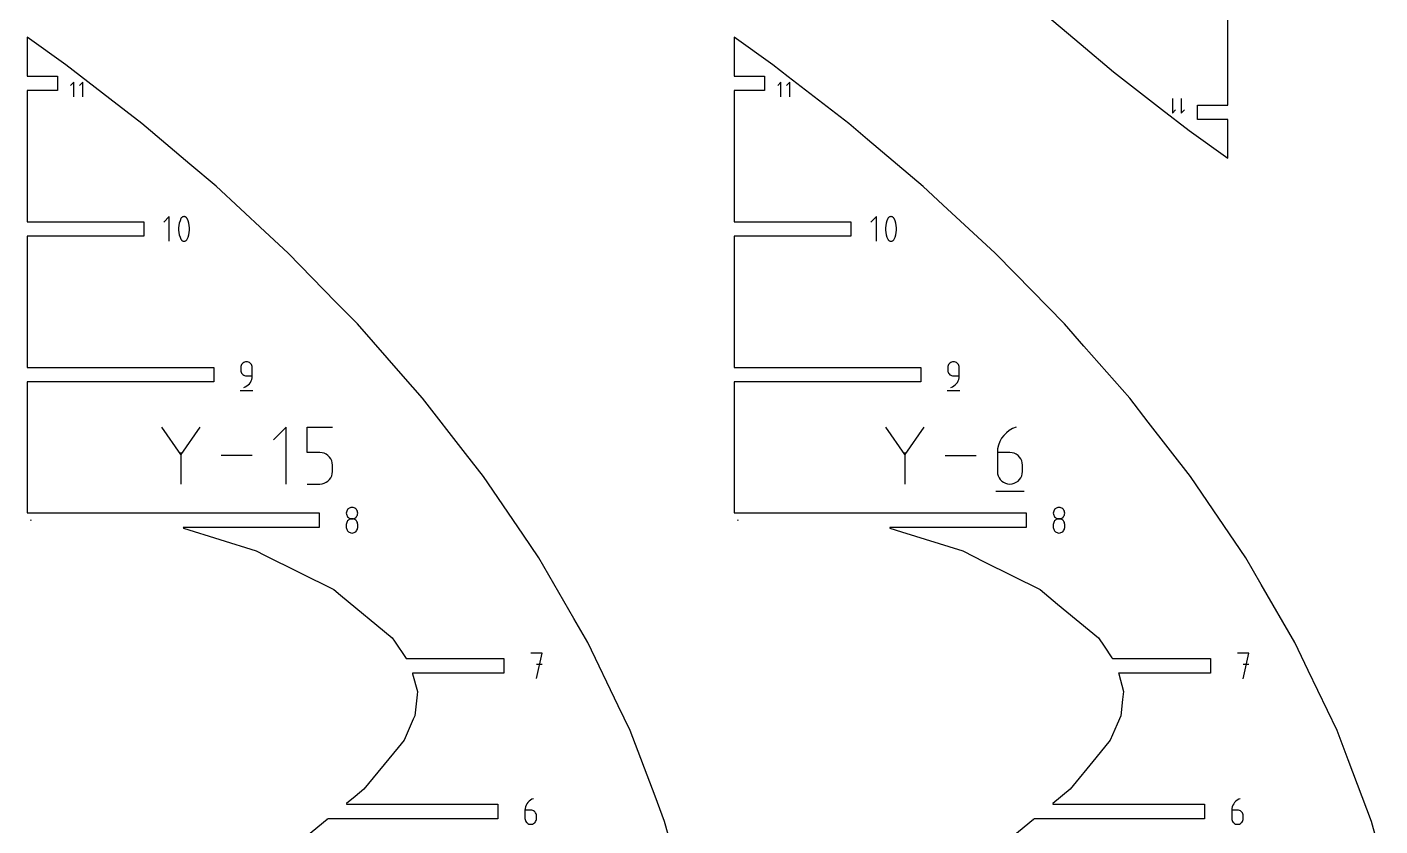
# Model space of a CAD drawing. Extents: x 0 to 800, y 0 to 1200.
# Drawn here: x 399.1 to 610.2, y 828.7 to 953.3 of the extents above; entities that cross this region are included whole.
import ezdxf

# ---------------------------------------------------------------- set-up
doc = ezdxf.new("R2010")
doc.units = 0
doc.header["$MEASUREMENT"] = 0
doc.layers.add('annotation', color=7, linetype='Continuous')
doc.layers.add('boundary', color=7, linetype='Continuous')

msp = doc.modelspace()

# ---------------------------------------------------------------- linework, layer by layer
at = {"layer": 'annotation', "color": 1}
for p, q in [((406.41, 944.71), (405.9, 944.2)), ((406.41, 942.42), (406.41, 944.71)), ((407.78, 944.71), (407.27, 944.2)), ((407.78, 942.42), (407.78, 944.71)), ((516.73, 944.71), (516.22, 944.2)), ((516.73, 942.42), (516.73, 944.71)), ((518.1, 944.71), (517.59, 944.2)), ((518.1, 942.42), (518.1, 944.71)), ((577.8, 942.19), (577.8, 939.9)), ((579.17, 942.19), (579.17, 939.9)), ((577.8, 939.9), (578.31, 940.41)), ((579.17, 939.9), (579.68, 940.41)), ((421.29, 923.76), (420.44, 922.91)), ((421.29, 919.91), (421.29, 923.76)), ((422.85, 922.75), (422.77, 922.39)), ((422.96, 923.11), (422.85, 922.75)), ((423.11, 923.46), (422.96, 923.11)), ((423.15, 923.54), (423.11, 923.46)), ((423.11, 923.46), (423.11, 923.46)), ((423.22, 923.61), (423.15, 923.54)), ((423.29, 923.67), (423.22, 923.61)), ((423.37, 923.71), (423.29, 923.67)), ((423.46, 923.74), (423.37, 923.71)), ((423.55, 923.76), (423.46, 923.74)), ((423.64, 923.75), (423.55, 923.76)), ((423.73, 923.74), (423.64, 923.75)), ((423.82, 923.7), (423.73, 923.74)), ((423.85, 923.68), (423.82, 923.7)), ((423.82, 923.7), (423.82, 923.7)), ((423.89, 923.66), (423.85, 923.68)), ((423.92, 923.64), (423.89, 923.66)), ((423.95, 923.61), (423.92, 923.64)), ((423.98, 923.59), (423.95, 923.61)), ((424, 923.56), (423.98, 923.59)), ((424.03, 923.53), (424, 923.56)), ((424.05, 923.49), (424.03, 923.53)), ((424.07, 923.46), (424.05, 923.49)), ((424.22, 923.11), (424.07, 923.46)), ((424.07, 923.46), (424.07, 923.46)), ((424.33, 922.75), (424.22, 923.11)), ((424.4, 922.39), (424.33, 922.75)), ((531.61, 923.76), (530.75, 922.9)), ((531.61, 919.91), (531.61, 923.76)), ((533.16, 922.75), (533.09, 922.39)), ((533.27, 923.11), (533.16, 922.75)), ((533.42, 923.46), (533.27, 923.11)), ((533.47, 923.54), (533.42, 923.46)), ((533.42, 923.46), (533.42, 923.46)), ((533.53, 923.61), (533.47, 923.54)), ((533.6, 923.67), (533.53, 923.61)), ((533.68, 923.71), (533.6, 923.67)), ((533.77, 923.74), (533.68, 923.71)), ((533.86, 923.75), (533.77, 923.74)), ((533.95, 923.75), (533.86, 923.75)), ((534.04, 923.74), (533.95, 923.75)), ((534.13, 923.7), (534.04, 923.74)), ((534.17, 923.68), (534.13, 923.7)), ((534.13, 923.7), (534.13, 923.7)), ((534.2, 923.66), (534.17, 923.68)), ((534.23, 923.64), (534.2, 923.66)), ((534.26, 923.61), (534.23, 923.64)), ((534.29, 923.59), (534.26, 923.61)), ((534.32, 923.56), (534.29, 923.59)), ((534.34, 923.52), (534.32, 923.56)), ((534.36, 923.49), (534.34, 923.52)), ((534.38, 923.46), (534.36, 923.49)), ((534.53, 923.11), (534.38, 923.46)), ((534.38, 923.46), (534.38, 923.46)), ((534.64, 922.75), (534.53, 923.11)), ((534.71, 922.39), (534.64, 922.75)), ((422.77, 922.39), (422.74, 922.02)), ((422.74, 922.02), (422.74, 921.65)), ((422.74, 921.65), (422.77, 921.28)), ((422.77, 921.28), (422.85, 920.92)), ((422.85, 920.92), (422.96, 920.56)), ((422.96, 920.56), (423.11, 920.21)), ((424.07, 920.21), (424.22, 920.56)), ((424.22, 920.56), (424.33, 920.92)), ((424.33, 920.92), (424.4, 921.28)), ((424.44, 922.02), (424.4, 922.39)), ((424.4, 921.28), (424.44, 921.65)), ((424.44, 921.65), (424.44, 922.02)), ((533.09, 922.39), (533.05, 922.02)), ((533.05, 922.02), (533.05, 921.65)), ((533.05, 921.65), (533.09, 921.28)), ((533.09, 921.28), (533.16, 920.92)), ((533.16, 920.92), (533.27, 920.56)), ((533.27, 920.56), (533.42, 920.21)), ((534.38, 920.21), (534.53, 920.56)), ((534.53, 920.56), (534.64, 920.91)), ((534.64, 920.91), (534.71, 921.28)), ((534.75, 922.02), (534.71, 922.39)), ((534.71, 921.28), (534.75, 921.65)), ((534.75, 921.65), (534.75, 922.02)), ((423.11, 920.21), (423.11, 920.21)), ((423.11, 920.21), (423.12, 920.18)), ((423.12, 920.18), (423.15, 920.14)), ((423.15, 920.14), (423.17, 920.11)), ((423.17, 920.11), (423.19, 920.08)), ((423.19, 920.08), (423.22, 920.05)), ((423.22, 920.05), (423.25, 920.03)), ((423.25, 920.03), (423.28, 920)), ((423.28, 920), (423.32, 919.98)), ((423.32, 919.98), (423.35, 919.96)), ((423.35, 919.96), (423.35, 919.96)), ((423.35, 919.96), (423.44, 919.93)), ((423.44, 919.93), (423.54, 919.91)), ((423.54, 919.91), (423.63, 919.91)), ((423.63, 919.91), (423.72, 919.93)), ((423.72, 919.93), (423.8, 919.96)), ((423.8, 919.96), (423.88, 920)), ((423.88, 920), (423.96, 920.06)), ((423.96, 920.06), (424.02, 920.13)), ((424.02, 920.13), (424.07, 920.21)), ((424.07, 920.21), (424.07, 920.21)), ((533.42, 920.21), (533.42, 920.21)), ((533.42, 920.21), (533.44, 920.18)), ((533.44, 920.18), (533.46, 920.14)), ((533.46, 920.14), (533.48, 920.11)), ((533.48, 920.11), (533.51, 920.08)), ((533.51, 920.08), (533.54, 920.05)), ((533.54, 920.05), (533.57, 920.03)), ((533.57, 920.03), (533.6, 920)), ((533.6, 920), (533.63, 919.98)), ((533.63, 919.98), (533.67, 919.96)), ((533.67, 919.96), (533.67, 919.96)), ((533.67, 919.96), (533.76, 919.93)), ((533.76, 919.93), (533.85, 919.91)), ((533.85, 919.91), (533.94, 919.91)), ((533.94, 919.91), (534.03, 919.93)), ((534.03, 919.93), (534.12, 919.96)), ((534.12, 919.96), (534.2, 920)), ((534.2, 920), (534.27, 920.06)), ((534.27, 920.06), (534.33, 920.13)), ((534.33, 920.13), (534.38, 920.21)), ((534.38, 920.21), (534.38, 920.21)), ((432.47, 900.38), (432.46, 900.22)), ((432.46, 900.22), (432.46, 899.78)), ((432.46, 899.78), (432.46, 899.78)), ((432.46, 899.78), (432.47, 899.62)), ((432.51, 900.53), (432.47, 900.38)), ((432.47, 899.62), (432.51, 899.47)), ((432.58, 900.67), (432.51, 900.53)), ((432.51, 899.47), (432.58, 899.33)), ((432.66, 900.79), (432.58, 900.67)), ((432.58, 899.33), (432.66, 899.2)), ((432.77, 900.9), (432.66, 900.79)), ((432.9, 900.99), (432.77, 900.9)), ((433.03, 901.05), (432.9, 900.99)), ((433.18, 901.1), (433.03, 901.05)), ((433.34, 901.11), (433.18, 901.1)), ((433.5, 901.1), (433.34, 901.11)), ((433.34, 901.11), (433.34, 901.11)), ((433.65, 901.05), (433.5, 901.1)), ((433.79, 900.99), (433.65, 901.05)), ((433.92, 900.9), (433.79, 900.99)), ((434.02, 900.79), (433.92, 900.9)), ((434.11, 900.67), (434.02, 900.79)), ((434.18, 900.53), (434.11, 900.67)), ((434.22, 900.38), (434.18, 900.53)), ((434.23, 900.22), (434.22, 900.38)), ((434.23, 898.89), (434.23, 900.22)), ((434.23, 900.22), (434.23, 900.22)), ((542.78, 900.38), (542.77, 900.22)), ((542.77, 900.22), (542.77, 899.77)), ((542.77, 899.77), (542.77, 899.77)), ((542.77, 899.77), (542.78, 899.61)), ((542.82, 900.53), (542.78, 900.38)), ((542.78, 899.61), (542.82, 899.46)), ((542.89, 900.67), (542.82, 900.53)), ((542.82, 899.46), (542.89, 899.33)), ((542.98, 900.79), (542.89, 900.67)), ((542.89, 899.33), (542.98, 899.2)), ((543.08, 900.9), (542.98, 900.79)), ((543.21, 900.99), (543.08, 900.9)), ((543.35, 901.05), (543.21, 900.99)), ((543.5, 901.09), (543.35, 901.05)), ((543.66, 901.11), (543.5, 901.09)), ((543.82, 901.09), (543.66, 901.11)), ((543.66, 901.11), (543.66, 901.11)), ((543.97, 901.05), (543.82, 901.09)), ((544.1, 900.99), (543.97, 901.05)), ((544.23, 900.9), (544.1, 900.99)), ((544.34, 900.79), (544.23, 900.9)), ((544.42, 900.67), (544.34, 900.79)), ((544.49, 900.53), (544.42, 900.67)), ((544.53, 900.38), (544.49, 900.53)), ((544.54, 900.22), (544.53, 900.38)), ((544.54, 898.89), (544.54, 900.22)), ((544.54, 900.22), (544.54, 900.22)), ((432.66, 899.2), (432.77, 899.1)), ((432.77, 899.1), (432.9, 899.01)), ((432.9, 899.01), (433.03, 898.94)), ((432.9, 897.11), (433.15, 897.2)), ((433.03, 898.94), (433.18, 898.9)), ((433.15, 897.2), (433.39, 897.33)), ((433.18, 898.9), (433.34, 898.89)), ((433.34, 898.89), (434.23, 898.89)), ((433.39, 897.33), (433.6, 897.49)), ((433.6, 897.49), (433.78, 897.67)), ((433.78, 897.67), (433.94, 897.88)), ((433.94, 897.88), (434.06, 898.11)), ((434.06, 898.11), (434.15, 898.36)), ((434.15, 898.36), (434.21, 898.62)), ((434.21, 898.62), (434.23, 898.89)), ((542.98, 899.2), (543.08, 899.09)), ((543.08, 899.09), (543.21, 899.01)), ((543.21, 899.01), (543.35, 898.94)), ((543.21, 897.11), (543.47, 897.2)), ((543.35, 898.94), (543.5, 898.9)), ((543.47, 897.2), (543.7, 897.33)), ((543.5, 898.9), (543.66, 898.89)), ((543.66, 898.89), (544.54, 898.89)), ((543.7, 897.33), (543.91, 897.49)), ((543.91, 897.49), (544.09, 897.67)), ((544.09, 897.67), (544.25, 897.88)), ((544.25, 897.88), (544.37, 898.11)), ((544.37, 898.11), (544.47, 898.36)), ((544.47, 898.36), (544.52, 898.62)), ((544.52, 898.62), (544.54, 898.89)), ((432.34, 896.61), (434.34, 896.61)), ((432.9, 897.11), (432.9, 897.11)), ((542.66, 896.61), (544.66, 896.61)), ((543.21, 897.11), (543.21, 897.11)), ((423.1, 886.61), (420.15, 890.88)), ((426.06, 890.88), (423.1, 886.61)), ((439.5, 890.88), (437.53, 888.91)), ((439.5, 882.03), (439.5, 890.88)), ((442.82, 886.94), (442.82, 890.88)), ((442.82, 890.88), (446.75, 890.88)), ((536.06, 886.61), (533.11, 890.88)), ((539.01, 890.88), (536.06, 886.61)), ((553.44, 890.88), (552.88, 890.67)), ((553.44, 890.88), (553.44, 890.88)), ((551.14, 889.16), (550.86, 888.66)), ((551.49, 889.62), (551.14, 889.16)), ((551.9, 890.03), (551.49, 889.62)), ((552.36, 890.38), (551.9, 890.03)), ((552.88, 890.67), (552.36, 890.38)), ((423.1, 886.96), (423.1, 882.03)), ((444.78, 886.94), (442.82, 886.94)), ((445.14, 886.91), (444.78, 886.94)), ((445.47, 886.82), (445.14, 886.91)), ((445.78, 886.67), (445.47, 886.82)), ((446.05, 886.48), (445.78, 886.67)), ((536.06, 886.95), (536.06, 882.03)), ((550.53, 887.54), (550.49, 886.94)), ((550.49, 886.94), (550.49, 884)), ((552.45, 886.94), (550.49, 886.94)), ((550.66, 888.11), (550.53, 887.54)), ((550.86, 888.66), (550.66, 888.11)), ((552.81, 886.91), (552.45, 886.94)), ((553.14, 886.82), (552.81, 886.91)), ((553.45, 886.67), (553.14, 886.82)), ((553.72, 886.48), (553.45, 886.67)), ((434.22, 886.46), (429.38, 886.46)), ((446.29, 886.24), (446.05, 886.48)), ((446.48, 885.97), (446.29, 886.24)), ((446.63, 885.66), (446.48, 885.97)), ((446.72, 885.33), (446.63, 885.66)), ((446.75, 884.98), (446.72, 885.33)), ((446.75, 884), (446.75, 884.98)), ((446.75, 884.98), (446.75, 884.98)), ((547.17, 886.45), (542.33, 886.45)), ((553.96, 886.24), (553.72, 886.48)), ((554.15, 885.97), (553.96, 886.24)), ((554.3, 885.66), (554.15, 885.97)), ((554.39, 885.33), (554.3, 885.66)), ((554.42, 884.98), (554.39, 885.33)), ((554.42, 884), (554.42, 884.98)), ((554.42, 884.98), (554.42, 884.98)), ((445.78, 882.3), (446.05, 882.49)), ((446.05, 882.49), (446.29, 882.73)), ((446.29, 882.73), (446.48, 883.01)), ((446.48, 883.01), (446.63, 883.31)), ((446.63, 883.31), (446.72, 883.64)), ((446.72, 883.64), (446.75, 884)), ((550.49, 884), (550.49, 884)), ((550.49, 884), (550.52, 883.64)), ((550.52, 883.64), (550.61, 883.31)), ((550.61, 883.31), (550.76, 883)), ((550.76, 883), (550.95, 882.73)), ((550.95, 882.73), (551.19, 882.49)), ((551.19, 882.49), (551.46, 882.3)), ((553.45, 882.3), (553.72, 882.49)), ((553.72, 882.49), (553.96, 882.73)), ((553.96, 882.73), (554.15, 883)), ((554.15, 883), (554.3, 883.31)), ((554.3, 883.31), (554.39, 883.64)), ((554.39, 883.64), (554.42, 884)), ((442.82, 882.03), (444.78, 882.03)), ((444.78, 882.03), (445.14, 882.06)), ((444.78, 882.03), (444.78, 882.03)), ((445.14, 882.06), (445.47, 882.15)), ((445.47, 882.15), (445.78, 882.3)), ((550.24, 880.92), (554.67, 880.92)), ((551.46, 882.3), (551.77, 882.15)), ((551.77, 882.15), (552.1, 882.06)), ((552.1, 882.06), (552.45, 882.03)), ((552.45, 882.03), (552.81, 882.06)), ((552.45, 882.03), (552.45, 882.03)), ((552.81, 882.06), (553.14, 882.15)), ((553.14, 882.15), (553.45, 882.3)), ((449.23, 878.17), (449.12, 878.06)), ((449.35, 878.26), (449.23, 878.17)), ((449.49, 878.32), (449.35, 878.26)), ((449.64, 878.36), (449.49, 878.32)), ((449.8, 878.38), (449.64, 878.36)), ((449.96, 878.36), (449.8, 878.38)), ((449.8, 878.38), (449.8, 878.38)), ((450.11, 878.32), (449.96, 878.36)), ((450.25, 878.26), (450.11, 878.32)), ((450.37, 878.17), (450.25, 878.26)), ((450.48, 878.06), (450.37, 878.17)), ((559.54, 878.17), (559.43, 878.06)), ((559.67, 878.26), (559.54, 878.17)), ((559.8, 878.32), (559.67, 878.26)), ((559.95, 878.36), (559.8, 878.32)), ((560.11, 878.38), (559.95, 878.36)), ((560.27, 878.36), (560.11, 878.38)), ((560.11, 878.38), (560.11, 878.38)), ((560.42, 878.32), (560.27, 878.36)), ((560.56, 878.26), (560.42, 878.32)), ((560.69, 878.17), (560.56, 878.26)), ((560.79, 878.06), (560.69, 878.17)), ((399.68, 876.41), (399.67, 876.41)), ((399.67, 876.41), (399.67, 876.41)), ((399.67, 876.41), (399.67, 876.41)), ((399.67, 876.41), (399.67, 876.41)), ((399.67, 876.41), (399.67, 876.4)), ((399.67, 876.4), (399.67, 876.4)), ((399.67, 876.4), (399.67, 876.4)), ((399.67, 876.4), (399.67, 876.4)), ((399.67, 876.4), (399.67, 876.4)), ((399.67, 876.4), (399.67, 876.39)), ((399.67, 876.39), (399.67, 876.39)), ((399.67, 876.39), (399.67, 876.39)), ((399.67, 876.39), (399.68, 876.39)), ((399.68, 876.38), (399.67, 876.38)), ((399.67, 876.38), (399.67, 876.38)), ((399.67, 876.38), (399.67, 876.38)), ((399.67, 876.38), (399.67, 876.38)), ((399.67, 876.38), (399.67, 876.37)), ((399.67, 876.37), (399.67, 876.37)), ((399.67, 876.37), (399.67, 876.36)), ((399.67, 876.36), (399.67, 876.36)), ((399.67, 876.36), (399.67, 876.36)), ((399.67, 876.36), (399.67, 876.36)), ((399.67, 876.36), (399.67, 876.36)), ((399.67, 876.36), (399.67, 876.35)), ((399.67, 876.35), (399.67, 876.35)), ((399.67, 876.35), (399.68, 876.35)), ((399.69, 876.42), (399.68, 876.42)), ((399.68, 876.42), (399.68, 876.42)), ((399.68, 876.42), (399.68, 876.42)), ((399.68, 876.42), (399.68, 876.42)), ((399.68, 876.42), (399.68, 876.41)), ((399.69, 876.39), (399.68, 876.39)), ((399.68, 876.39), (399.68, 876.39)), ((399.68, 876.39), (399.68, 876.39)), ((399.68, 876.39), (399.68, 876.39)), ((399.68, 876.39), (399.68, 876.38)), ((399.68, 876.39), (399.68, 876.39)), ((399.68, 876.39), (399.68, 876.39)), ((399.68, 876.39), (399.68, 876.39)), ((399.68, 876.39), (399.68, 876.39)), ((399.68, 876.39), (399.69, 876.39)), ((399.68, 876.35), (399.68, 876.35)), ((399.68, 876.35), (399.68, 876.35)), ((399.68, 876.35), (399.68, 876.35)), ((399.68, 876.35), (399.68, 876.35)), ((399.68, 876.35), (399.69, 876.35)), ((399.69, 876.41), (399.69, 876.42)), ((399.69, 876.42), (399.69, 876.42)), ((399.7, 876.41), (399.69, 876.41)), ((399.69, 876.41), (399.69, 876.41)), ((399.69, 876.38), (399.69, 876.39)), ((399.69, 876.39), (399.69, 876.39)), ((399.69, 876.39), (399.69, 876.39)), ((399.69, 876.39), (399.69, 876.39)), ((399.69, 876.39), (399.69, 876.39)), ((399.69, 876.39), (399.7, 876.39)), ((399.7, 876.38), (399.69, 876.38)), ((399.69, 876.38), (399.69, 876.38)), ((399.69, 876.35), (399.69, 876.35)), ((399.69, 876.35), (399.69, 876.35)), ((399.69, 876.35), (399.69, 876.35)), ((399.69, 876.35), (399.7, 876.35)), ((399.7, 876.4), (399.7, 876.41)), ((399.7, 876.41), (399.7, 876.41)), ((399.7, 876.41), (399.7, 876.41)), ((399.7, 876.4), (399.7, 876.4)), ((399.7, 876.4), (399.7, 876.4)), ((399.7, 876.39), (399.7, 876.4)), ((399.7, 876.4), (399.7, 876.4)), ((399.7, 876.4), (399.7, 876.4)), ((399.7, 876.39), (399.7, 876.39)), ((399.7, 876.37), (399.7, 876.38)), ((399.7, 876.38), (399.7, 876.38)), ((399.7, 876.38), (399.7, 876.38)), ((399.7, 876.36), (399.7, 876.37)), ((399.7, 876.37), (399.7, 876.37)), ((399.7, 876.37), (399.7, 876.37)), ((399.7, 876.35), (399.7, 876.36)), ((399.7, 876.36), (399.7, 876.36)), ((399.7, 876.36), (399.7, 876.36)), ((399.7, 876.36), (399.7, 876.36)), ((448.93, 877.65), (448.91, 877.49)), ((448.91, 877.49), (448.91, 877.49)), ((448.91, 877.49), (448.93, 877.33)), ((448.97, 877.8), (448.93, 877.65)), ((448.93, 877.33), (448.97, 877.18)), ((449.04, 877.94), (448.97, 877.8)), ((448.97, 877.18), (449.04, 877.04)), ((449.04, 876.16), (448.97, 876.02)), ((449.12, 878.06), (449.04, 877.94)), ((449.04, 877.04), (449.12, 876.92)), ((449.12, 876.28), (449.04, 876.16)), ((449.12, 876.92), (449.23, 876.81)), ((449.23, 876.39), (449.12, 876.28)), ((449.23, 876.81), (449.35, 876.72)), ((449.35, 876.48), (449.23, 876.39)), ((449.35, 876.72), (449.49, 876.66)), ((449.49, 876.55), (449.35, 876.48)), ((449.49, 876.66), (449.64, 876.62)), ((449.64, 876.59), (449.49, 876.55)), ((449.64, 876.62), (449.8, 876.6)), ((449.8, 876.6), (449.64, 876.59)), ((449.8, 876.6), (449.96, 876.62)), ((449.96, 876.59), (449.8, 876.6)), ((449.8, 876.6), (449.8, 876.6)), ((449.8, 876.6), (449.8, 876.6)), ((449.96, 876.62), (450.11, 876.66)), ((450.11, 876.55), (449.96, 876.59)), ((450.11, 876.66), (450.25, 876.72)), ((450.25, 876.48), (450.11, 876.55)), ((450.25, 876.72), (450.37, 876.81)), ((450.37, 876.39), (450.25, 876.48)), ((450.37, 876.81), (450.48, 876.92)), ((450.48, 876.28), (450.37, 876.39)), ((450.57, 877.94), (450.48, 878.06)), ((450.48, 876.92), (450.57, 877.04)), ((450.57, 876.16), (450.48, 876.28)), ((450.63, 877.8), (450.57, 877.94)), ((450.57, 877.04), (450.63, 877.18)), ((450.63, 876.02), (450.57, 876.16)), ((450.68, 877.65), (450.63, 877.8)), ((450.63, 877.18), (450.68, 877.33)), ((450.69, 877.49), (450.68, 877.65)), ((450.68, 877.33), (450.69, 877.49)), ((450.69, 877.49), (450.69, 877.49)), ((509.99, 876.41), (509.98, 876.41)), ((509.98, 876.41), (509.98, 876.41)), ((509.98, 876.41), (509.98, 876.41)), ((509.98, 876.41), (509.98, 876.4)), ((509.98, 876.4), (509.98, 876.4)), ((509.98, 876.4), (509.98, 876.4)), ((509.98, 876.4), (509.98, 876.4)), ((509.98, 876.4), (509.98, 876.4)), ((509.98, 876.4), (509.98, 876.39)), ((509.98, 876.39), (509.98, 876.39)), ((509.98, 876.39), (509.99, 876.39)), ((509.99, 876.38), (509.98, 876.38)), ((509.98, 876.38), (509.98, 876.38)), ((509.98, 876.38), (509.98, 876.38)), ((509.98, 876.38), (509.98, 876.37)), ((509.98, 876.37), (509.98, 876.37)), ((509.98, 876.37), (509.98, 876.36)), ((509.98, 876.36), (509.98, 876.36)), ((509.98, 876.36), (509.98, 876.36)), ((509.98, 876.36), (509.98, 876.36)), ((509.98, 876.36), (509.98, 876.36)), ((509.98, 876.36), (509.98, 876.35)), ((509.98, 876.35), (509.99, 876.35)), ((510, 876.42), (509.99, 876.42)), ((509.99, 876.42), (509.99, 876.41)), ((509.99, 876.41), (509.99, 876.41)), ((509.99, 876.41), (509.99, 876.41)), ((510, 876.39), (509.99, 876.39)), ((509.99, 876.39), (509.99, 876.38)), ((509.99, 876.39), (509.99, 876.39)), ((509.99, 876.39), (509.99, 876.39)), ((509.99, 876.39), (509.99, 876.39)), ((509.99, 876.39), (510, 876.39)), ((509.99, 876.38), (509.99, 876.38)), ((509.99, 876.38), (509.99, 876.38)), ((509.99, 876.35), (509.99, 876.35)), ((509.99, 876.35), (509.99, 876.35)), ((509.99, 876.35), (509.99, 876.35)), ((509.99, 876.35), (510, 876.35)), ((510, 876.41), (510, 876.42)), ((510, 876.42), (510, 876.42)), ((510, 876.42), (510, 876.42)), ((510.01, 876.41), (510, 876.41)), ((510, 876.41), (510, 876.41)), ((510, 876.38), (510, 876.39)), ((510, 876.39), (510, 876.39)), ((510, 876.39), (510, 876.39)), ((510, 876.39), (510, 876.39)), ((510, 876.39), (510, 876.39)), ((510, 876.39), (510, 876.39)), ((510, 876.39), (510, 876.39)), ((510, 876.39), (510.01, 876.39)), ((510.01, 876.38), (510, 876.38)), ((510, 876.38), (510, 876.38)), ((510, 876.35), (510, 876.35)), ((510, 876.35), (510, 876.35)), ((510, 876.35), (510, 876.35)), ((510, 876.35), (510, 876.35)), ((510, 876.35), (510.01, 876.35)), ((510.01, 876.4), (510.01, 876.41)), ((510.01, 876.41), (510.01, 876.41)), ((510.01, 876.41), (510.01, 876.41)), ((510.01, 876.41), (510.01, 876.41)), ((510.01, 876.4), (510.01, 876.4)), ((510.01, 876.4), (510.01, 876.4)), ((510.01, 876.39), (510.01, 876.4)), ((510.01, 876.4), (510.01, 876.4)), ((510.01, 876.4), (510.01, 876.4)), ((510.01, 876.39), (510.01, 876.39)), ((510.01, 876.39), (510.01, 876.39)), ((510.01, 876.37), (510.01, 876.38)), ((510.01, 876.38), (510.01, 876.38)), ((510.01, 876.38), (510.01, 876.38)), ((510.01, 876.38), (510.01, 876.38)), ((510.01, 876.36), (510.01, 876.37)), ((510.01, 876.37), (510.01, 876.37)), ((510.01, 876.37), (510.01, 876.37)), ((510.01, 876.35), (510.01, 876.36)), ((510.01, 876.36), (510.01, 876.36)), ((510.01, 876.36), (510.01, 876.36)), ((510.01, 876.36), (510.01, 876.36)), ((510.01, 876.35), (510.01, 876.35)), ((559.24, 877.65), (559.22, 877.49)), ((559.22, 877.49), (559.22, 877.49)), ((559.22, 877.49), (559.24, 877.33)), ((559.28, 877.8), (559.24, 877.65)), ((559.24, 877.33), (559.28, 877.18)), ((559.35, 877.94), (559.28, 877.8)), ((559.28, 877.18), (559.35, 877.04)), ((559.35, 876.16), (559.28, 876.02)), ((559.43, 878.06), (559.35, 877.94)), ((559.35, 877.04), (559.43, 876.92)), ((559.43, 876.28), (559.35, 876.16)), ((559.43, 876.92), (559.54, 876.81)), ((559.54, 876.39), (559.43, 876.28)), ((559.54, 876.81), (559.67, 876.72)), ((559.67, 876.48), (559.54, 876.39)), ((559.67, 876.72), (559.8, 876.66)), ((559.8, 876.54), (559.67, 876.48)), ((559.8, 876.66), (559.95, 876.61)), ((559.95, 876.59), (559.8, 876.54)), ((559.95, 876.61), (560.11, 876.6)), ((560.11, 876.6), (559.95, 876.59)), ((560.11, 876.6), (560.27, 876.61)), ((560.27, 876.59), (560.11, 876.6)), ((560.11, 876.6), (560.11, 876.6)), ((560.11, 876.6), (560.11, 876.6)), ((560.27, 876.61), (560.42, 876.66)), ((560.42, 876.54), (560.27, 876.59)), ((560.42, 876.66), (560.56, 876.72)), ((560.56, 876.48), (560.42, 876.54)), ((560.56, 876.72), (560.69, 876.81)), ((560.69, 876.39), (560.56, 876.48)), ((560.69, 876.81), (560.79, 876.92)), ((560.79, 876.28), (560.69, 876.39)), ((560.88, 877.94), (560.79, 878.06)), ((560.79, 876.92), (560.88, 877.04)), ((560.88, 876.16), (560.79, 876.28)), ((560.95, 877.8), (560.88, 877.94)), ((560.88, 877.04), (560.95, 877.18)), ((560.95, 876.02), (560.88, 876.16)), ((560.99, 877.65), (560.95, 877.8)), ((560.95, 877.18), (560.99, 877.33)), ((561, 877.49), (560.99, 877.65)), ((560.99, 877.33), (561, 877.49)), ((561, 877.49), (561, 877.49)), ((448.93, 875.87), (448.91, 875.71)), ((448.91, 875.71), (448.91, 875.27)), ((448.91, 875.27), (448.91, 875.27)), ((448.91, 875.27), (448.93, 875.11)), ((448.97, 876.02), (448.93, 875.87)), ((448.93, 875.11), (448.97, 874.96)), ((448.97, 874.96), (449.04, 874.82)), ((449.04, 874.82), (449.12, 874.7)), ((449.12, 874.7), (449.23, 874.59)), ((449.23, 874.59), (449.35, 874.5)), ((449.35, 874.5), (449.49, 874.44)), ((449.49, 874.44), (449.64, 874.4)), ((449.64, 874.4), (449.8, 874.38)), ((449.8, 874.38), (449.96, 874.4)), ((449.8, 874.38), (449.8, 874.38)), ((449.96, 874.4), (450.11, 874.44)), ((450.11, 874.44), (450.25, 874.5)), ((450.25, 874.5), (450.37, 874.59)), ((450.37, 874.59), (450.48, 874.7)), ((450.48, 874.7), (450.57, 874.82)), ((450.57, 874.82), (450.63, 874.96)), ((450.68, 875.87), (450.63, 876.02)), ((450.63, 874.96), (450.68, 875.11)), ((450.69, 875.71), (450.68, 875.87)), ((450.68, 875.11), (450.69, 875.27)), ((450.69, 875.27), (450.69, 875.71)), ((450.69, 875.71), (450.69, 875.71)), ((559.24, 875.87), (559.22, 875.71)), ((559.22, 875.71), (559.22, 875.27)), ((559.22, 875.27), (559.22, 875.27)), ((559.22, 875.27), (559.24, 875.11)), ((559.28, 876.02), (559.24, 875.87)), ((559.24, 875.11), (559.28, 874.96)), ((559.28, 874.96), (559.35, 874.82)), ((559.35, 874.82), (559.43, 874.7)), ((559.43, 874.7), (559.54, 874.59)), ((559.54, 874.59), (559.67, 874.5)), ((559.67, 874.5), (559.8, 874.44)), ((559.8, 874.44), (559.95, 874.4)), ((559.95, 874.4), (560.11, 874.38)), ((560.11, 874.38), (560.27, 874.4)), ((560.11, 874.38), (560.11, 874.38)), ((560.27, 874.4), (560.42, 874.44)), ((560.42, 874.44), (560.56, 874.5)), ((560.56, 874.5), (560.69, 874.59)), ((560.69, 874.59), (560.79, 874.7)), ((560.79, 874.7), (560.88, 874.82)), ((560.88, 874.82), (560.95, 874.96)), ((560.99, 875.87), (560.95, 876.02)), ((560.95, 874.96), (560.99, 875.11)), ((561, 875.71), (560.99, 875.87)), ((560.99, 875.11), (561, 875.27)), ((561, 875.27), (561, 875.71)), ((561, 875.71), (561, 875.71)), ((479.48, 855.66), (477.7, 855.66)), ((478.59, 851.66), (479.48, 855.66)), ((589.75, 855.65), (587.97, 855.65)), ((588.86, 851.65), (589.75, 855.65)), ((479.48, 853.87), (478.59, 853.87)), ((589.75, 853.87), (588.86, 853.87)), ((476.96, 831.92), (476.87, 831.68)), ((477.09, 832.15), (476.96, 831.92)), ((477.25, 832.36), (477.09, 832.15)), ((477.43, 832.55), (477.25, 832.36)), ((477.64, 832.7), (477.43, 832.55)), ((477.87, 832.83), (477.64, 832.7)), ((478.13, 832.93), (477.87, 832.83)), ((478.13, 832.93), (478.13, 832.93)), ((587.24, 831.92), (587.15, 831.68)), ((587.37, 832.15), (587.24, 831.92)), ((587.52, 832.36), (587.37, 832.15)), ((587.71, 832.54), (587.52, 832.36)), ((587.92, 832.7), (587.71, 832.54)), ((588.15, 832.83), (587.92, 832.7)), ((588.4, 832.93), (588.15, 832.83)), ((588.4, 832.93), (588.4, 832.93)), ((476.81, 831.42), (476.79, 831.15)), ((476.79, 831.15), (476.79, 829.82)), ((477.68, 831.15), (476.79, 831.15)), ((476.79, 829.82), (476.79, 829.82)), ((476.79, 829.82), (476.81, 829.66)), ((476.87, 831.68), (476.81, 831.42)), ((476.81, 829.66), (476.85, 829.51)), ((477.84, 831.13), (477.68, 831.15)), ((477.99, 831.09), (477.84, 831.13)), ((478.13, 831.03), (477.99, 831.09)), ((478.25, 830.94), (478.13, 831.03)), ((478.36, 830.83), (478.25, 830.94)), ((478.45, 830.71), (478.36, 830.83)), ((478.51, 830.57), (478.45, 830.71)), ((478.56, 830.42), (478.51, 830.57)), ((478.51, 829.51), (478.56, 829.66)), ((478.57, 830.26), (478.56, 830.42)), ((478.56, 829.66), (478.57, 829.82)), ((478.57, 829.82), (478.57, 830.26)), ((478.57, 830.26), (478.57, 830.26)), ((587.09, 831.42), (587.07, 831.15)), ((587.07, 831.15), (587.07, 829.82)), ((587.96, 831.15), (587.07, 831.15)), ((587.07, 829.82), (587.07, 829.82)), ((587.07, 829.82), (587.08, 829.66)), ((587.08, 829.66), (587.13, 829.51)), ((587.15, 831.68), (587.09, 831.42)), ((588.12, 831.13), (587.96, 831.15)), ((588.27, 831.09), (588.12, 831.13)), ((588.41, 831.03), (588.27, 831.09)), ((588.53, 830.94), (588.41, 831.03)), ((588.64, 830.83), (588.53, 830.94)), ((588.73, 830.71), (588.64, 830.83)), ((588.79, 830.57), (588.73, 830.71)), ((588.83, 830.42), (588.79, 830.57)), ((588.79, 829.51), (588.83, 829.66)), ((588.85, 830.26), (588.83, 830.42)), ((588.83, 829.66), (588.85, 829.82)), ((588.85, 829.82), (588.85, 830.26)), ((588.85, 830.26), (588.85, 830.26)), ((476.85, 829.51), (476.92, 829.37)), ((476.92, 829.37), (477, 829.24)), ((477, 829.24), (477.11, 829.14)), ((477.11, 829.14), (477.23, 829.05)), ((477.23, 829.05), (477.37, 828.98)), ((477.37, 828.98), (477.52, 828.94)), ((477.52, 828.94), (477.68, 828.93)), ((477.68, 828.93), (477.84, 828.94)), ((477.68, 828.93), (477.68, 828.93)), ((477.84, 828.94), (477.99, 828.98)), ((477.99, 828.98), (478.13, 829.05)), ((478.13, 829.05), (478.25, 829.14)), ((478.25, 829.14), (478.36, 829.24)), ((478.36, 829.24), (478.45, 829.37)), ((478.45, 829.37), (478.51, 829.51)), ((587.13, 829.51), (587.19, 829.37)), ((587.19, 829.37), (587.28, 829.24)), ((587.28, 829.24), (587.39, 829.14)), ((587.39, 829.14), (587.51, 829.05)), ((587.51, 829.05), (587.65, 828.98)), ((587.65, 828.98), (587.8, 828.94)), ((587.8, 828.94), (587.96, 828.93)), ((587.96, 828.93), (588.12, 828.94)), ((587.96, 828.93), (587.96, 828.93)), ((588.12, 828.94), (588.27, 828.98)), ((588.27, 828.98), (588.41, 829.05)), ((588.41, 829.05), (588.53, 829.14)), ((588.53, 829.14), (588.64, 829.24)), ((588.64, 829.24), (588.73, 829.37)), ((588.73, 829.37), (588.79, 829.51))]:
    msp.add_line(p, q, dxfattribs=at)
at = {"layer": 'boundary', "color": 5}
for p, q in [((586.48, 941.17), (586.48, 961.65)), ((557, 956.13), (563.56, 950.59)), ((399.1, 951.75), (399.1, 945.81)), ((405.15, 947.44), (399.1, 951.75)), ((515.47, 947.44), (509.42, 951.74)), ((509.42, 951.74), (509.42, 945.81)), ((563.56, 950.59), (568.6, 946.33)), ((399.1, 945.81), (399.1, 945.69)), ((412.02, 942.12), (405.15, 947.44)), ((509.42, 945.81), (509.42, 945.69)), ((517.85, 945.59), (515.47, 947.44)), ((568.6, 946.33), (576.11, 940.51)), ((399.1, 945.69), (403.86, 945.69)), ((403.86, 945.69), (403.86, 943.44)), ((509.42, 945.69), (514.17, 945.69)), ((514.17, 945.69), (514.17, 943.44)), ((527.3, 938.28), (517.85, 945.59)), ((403.86, 943.44), (399.1, 943.44)), ((399.1, 943.44), (399.1, 943.31)), ((399.1, 943.31), (399.1, 923.09)), ((416.98, 938.28), (412.02, 942.12)), ((514.17, 943.44), (509.42, 943.44)), ((509.42, 943.44), (509.42, 943.31)), ((509.42, 943.31), (509.42, 922.96)), ((576.11, 940.51), (580.43, 937.17)), ((581.73, 938.92), (581.73, 941.17)), ((581.73, 941.17), (586.48, 941.17)), ((424.51, 931.92), (416.98, 938.28)), ((530.22, 935.81), (527.3, 938.28)), ((586.48, 938.92), (581.73, 938.92)), ((586.48, 938.79), (586.48, 938.92)), ((586.48, 932.86), (586.48, 938.79)), ((538.91, 928.47), (530.22, 935.81)), ((580.43, 937.17), (586.48, 932.86)), ((428.59, 928.48), (424.51, 931.92)), ((436.2, 921.43), (428.59, 928.48)), ((542, 925.6), (538.91, 928.47)), ((550.16, 918.04), (542, 925.6)), ((399.1, 923.09), (399.1, 922.96)), ((399.1, 922.96), (417.31, 922.96)), ((417.31, 922.96), (417.31, 920.71)), ((509.42, 922.96), (527.63, 922.96)), ((527.63, 922.96), (527.63, 920.71)), ((417.31, 920.71), (399.1, 920.71)), ((399.1, 920.71), (399.1, 920.59)), ((399.1, 920.59), (399.1, 900.23)), ((439.85, 918.05), (436.2, 921.43)), ((527.63, 920.71), (509.42, 920.71)), ((509.42, 920.71), (509.42, 920.59)), ((509.42, 920.59), (509.42, 900.36)), ((447.3, 910.42), (439.85, 918.05)), ((553.28, 914.86), (550.16, 918.04)), ((560.95, 907.01), (553.28, 914.86)), ((450.63, 907.01), (447.3, 910.42)), ((457.77, 898.88), (450.63, 907.01)), ((563.98, 903.55), (560.95, 907.01)), ((571.14, 895.4), (563.98, 903.55)), ((399.1, 900.23), (428.22, 900.23)), ((428.22, 900.23), (428.22, 897.98)), ((509.42, 900.36), (509.42, 900.23)), ((509.42, 900.23), (538.53, 900.23)), ((538.53, 900.23), (538.53, 897.98)), ((428.22, 897.98), (399.1, 897.98)), ((399.1, 897.98), (399.1, 877.51)), ((460.82, 895.4), (457.77, 898.88)), ((538.53, 897.98), (509.42, 897.98)), ((509.42, 897.98), (509.42, 897.86)), ((509.42, 897.86), (509.42, 877.51)), ((467.52, 886.79), (460.82, 895.4)), ((574.03, 891.68), (571.14, 895.4)), ((580.61, 883.22), (574.03, 891.68)), ((470.3, 883.22), (467.52, 886.79)), ((476.45, 874.18), (470.3, 883.22)), ((583.29, 879.28), (580.61, 883.22)), ((589.24, 870.51), (583.29, 879.28)), ((399.1, 877.51), (399.47, 877.51)), ((399.47, 877.51), (444.68, 877.51)), ((444.68, 877.51), (444.68, 875.26)), ((509.42, 877.51), (509.59, 877.51)), ((509.59, 877.51), (554.99, 877.51)), ((554.99, 877.51), (554.99, 875.26)), ((444.68, 875.26), (423.47, 875.26)), ((423.47, 875.26), (423.49, 875.13)), ((423.49, 875.13), (434.85, 871.59)), ((478.93, 870.51), (476.45, 874.18)), ((554.99, 875.26), (533.73, 875.26)), ((533.73, 875.26), (533.74, 875.13)), ((533.74, 875.13), (535.55, 874.57)), ((535.55, 874.57), (545.09, 871.59)), ((434.85, 871.59), (436.14, 870.95)), ((436.14, 870.95), (446.95, 865.55)), ((484.43, 861.04), (478.93, 870.51)), ((545.09, 871.59), (548.46, 869.9)), ((548.46, 869.9), (557.16, 865.55)), ((591.66, 866.35), (589.24, 870.51)), ((446.95, 865.55), (448.01, 864.67)), ((557.16, 865.55), (559.89, 863.3)), ((596.91, 857.29), (591.66, 866.35)), ((448.01, 864.67), (456.07, 858.04)), ((559.89, 863.3), (566.26, 858.04)), ((486.6, 857.29), (484.43, 861.04)), ((456.07, 858.04), (456.42, 857.51)), ((456.42, 857.51), (458.25, 854.78)), ((491.34, 847.42), (486.6, 857.29)), ((566.26, 858.04), (567.15, 856.71)), ((599.01, 852.92), (596.91, 857.29)), ((567.15, 856.71), (568.35, 854.9)), ((458.25, 854.78), (473.47, 854.78)), ((473.47, 854.78), (473.47, 852.53)), ((568.35, 854.9), (568.44, 854.78)), ((568.44, 854.78), (583.73, 854.78)), ((583.73, 854.78), (583.73, 852.53)), ((603.5, 843.57), (599.01, 852.92)), ((473.47, 852.53), (459.23, 852.53)), ((459.23, 852.53), (459.24, 852.41)), ((459.24, 852.41), (460, 849.67)), ((583.73, 852.53), (569.41, 852.53)), ((569.41, 852.53), (569.43, 852.4)), ((569.43, 852.4), (570.18, 849.67)), ((459.94, 849.16), (459.58, 845.87)), ((460, 849.67), (459.94, 849.16)), ((570.18, 849.67), (570.04, 848.4)), ((493.19, 843.57), (491.34, 847.42)), ((570.04, 848.4), (569.76, 845.87)), ((459.35, 845.35), (457.93, 842.04)), ((459.58, 845.87), (459.35, 845.35)), ((569.2, 844.57), (568.11, 842.04)), ((569.76, 845.87), (569.2, 844.57)), ((497.08, 833.32), (493.19, 843.57)), ((605.23, 839.01), (603.5, 843.57)), ((457.01, 840.93), (451.66, 834.42)), ((457.93, 842.04), (457.01, 840.93)), ((568.11, 842.04), (565.88, 839.32)), ((565.88, 839.32), (561.86, 834.42)), ((608.87, 829.39), (605.23, 839.01)), ((451.66, 834.42), (450.27, 833.27)), ((561.86, 834.42), (559.16, 832.18)), ((448.95, 832.18), (448.94, 832.05)), ((448.94, 832.05), (472.56, 832.05)), ((450.27, 833.27), (448.95, 832.18)), ((472.56, 832.05), (472.56, 829.8)), ((498.57, 829.39), (497.08, 833.32)), ((559.16, 832.18), (559.14, 832.05)), ((559.14, 832.05), (582.83, 832.05)), ((582.83, 832.05), (582.83, 829.8)), ((445.93, 829.68), (442.7, 827.01)), ((445.93, 829.8), (445.91, 829.8)), ((445.91, 829.8), (445.93, 829.68)), ((446.08, 829.8), (445.93, 829.68)), ((445.93, 829.68), (445.93, 829.8)), ((472.56, 829.8), (446.08, 829.8)), ((556.14, 829.68), (552.92, 827.01)), ((556.14, 829.8), (556.13, 829.8)), ((556.13, 829.8), (556.14, 829.68)), ((556.29, 829.8), (556.14, 829.68)), ((556.14, 829.68), (556.14, 829.8)), ((582.83, 829.8), (556.29, 829.8)), ((501.5, 818.77), (498.57, 829.39)), ((610.19, 824.63), (608.87, 829.39))]:
    msp.add_line(p, q, dxfattribs=at)

doc.saveas('drawing.dxf')
